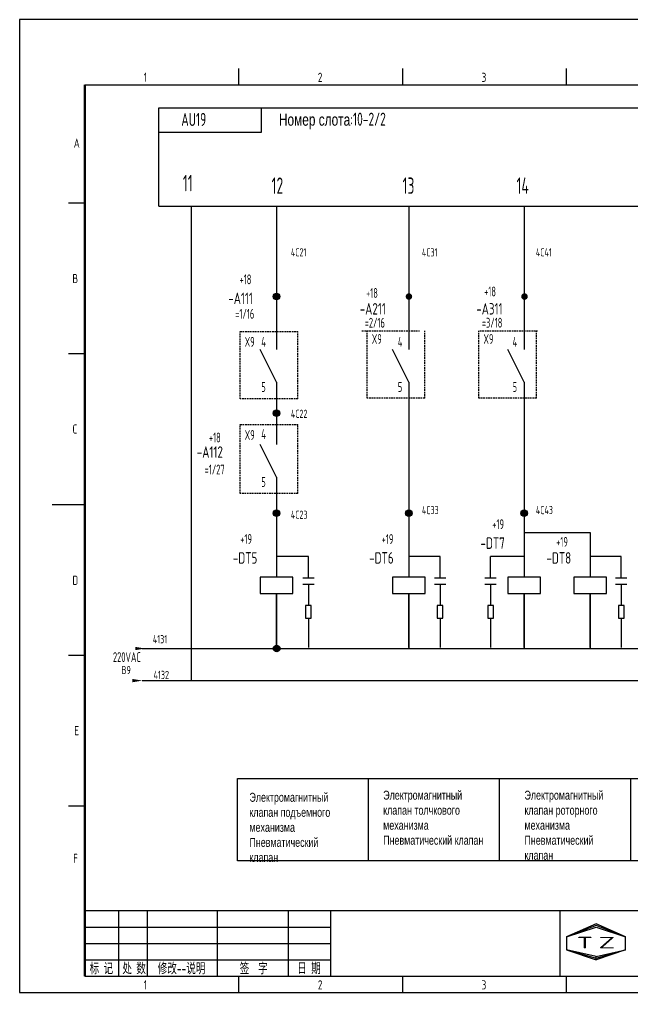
# Model space of a CAD drawing. Extents: x 590 to 9605, y -3741 to 975.
# Drawn here: x 3617 to 3804.1, y -2394.4 to -2097.4 of the extents above; entities that cross this region are included whole.
import ezdxf
from ezdxf.enums import TextEntityAlignment as Align

# ---------------------------------------------------------------- set-up
doc = ezdxf.new("R2010")
doc.units = 0
doc.header["$LTSCALE"] = 2
doc.header["$MEASUREMENT"] = 0
for name, pattern in [('DASHED2', [0.375, 0.25, -0.125]), ('DIVIDE', [1.25, 0.5, -0.25, 0, -0.25, 0, -0.25]), ('HIDDEN', [0.375, 0.25, -0.125])]:
    doc.linetypes.add(name, pattern=pattern)
doc.layers.get('0').update_dxf_attribs({"linetype": 'CONTINUOUS'})
doc.layers.add('CONTINUOUS', color=7, linetype='CONTINUOUS')
doc.layers.add('DIVIDE', color=1, linetype='DIVIDE')
doc.styles.add('ROMAN', font='ROMANC.shx', dxfattribs={"width": 0.7, "height": 0.7})
doc.styles.add('ROMANS', font='romans', dxfattribs={"width": 0.67, "bigfont": 'hzlib'})
doc.styles.get("Standard").update_dxf_attribs({"font": 'isocp.shx', "width": 0.707, "bigfont": 'dfst.shx'})

msp = doc.modelspace()

# ---------------------------------------------------------------- hatches: boundary and pattern name
at = {"linetype": 'HIDDEN'}
h = msp.add_hatch(color=6, dxfattribs=at)
edge = h.paths.add_edge_path()
edge.add_arc((3695.48, -2182), 1, 0, 360)
h = msp.add_hatch(color=6, dxfattribs=at)
edge = h.paths.add_edge_path()
edge.add_arc((3735.88, -2182), 1, 0, 360)
h = msp.add_hatch(color=6, dxfattribs=at)
edge = h.paths.add_edge_path()
edge.add_arc((3771.16, -2182), 1, 0, 360)
h = msp.add_hatch(color=6, dxfattribs=at)
edge = h.paths.add_edge_path()
edge.add_arc((3695.48, -2217.57), 1, 0, 360)
h = msp.add_hatch(color=6, dxfattribs=at)
edge = h.paths.add_edge_path()
edge.add_arc((3695.48, -2248.1), 1, 0, 360)
h = msp.add_hatch(color=6, dxfattribs=at)
edge = h.paths.add_edge_path()
edge.add_arc((3735.88, -2248.1), 1, 0, 360)
h = msp.add_hatch(color=6, dxfattribs=at)
edge = h.paths.add_edge_path()
edge.add_arc((3771.03, -2248.1), 1, 0, 360)
h = msp.add_hatch(color=0, dxfattribs=at)
edge = h.paths.add_edge_path()
edge.add_arc((3695.51, -2289.41), 1, 0, 360)

# ---------------------------------------------------------------- linework, layer by layer
at = {"color": 6, "linetype": 'DASHED2'}
for p, q in [((3684.36, -2213.27), (3684.36, -2192.72)), ((3684.36, -2192.72), (3701.96, -2192.72)), ((3701.96, -2213.27), (3701.96, -2192.72)), ((3721.53, -2192.5), (3739.13, -2192.5)), ((3723.11, -2213.05), (3723.11, -2192.5)), ((3740.71, -2213.05), (3740.71, -2192.5)), ((3757.24, -2213.05), (3757.24, -2192.5)), ((3757.51, -2192.5), (3775.11, -2192.5)), ((3774.83, -2213.05), (3774.83, -2192.5)), ((3701.96, -2213.27), (3684.36, -2213.27)), ((3740.71, -2213.05), (3723.11, -2213.05)), ((3774.83, -2213.05), (3757.24, -2213.05)), ((3684.36, -2242.12), (3684.36, -2221.03)), ((3684.36, -2221.03), (3701.96, -2221.03)), ((3701.96, -2242.12), (3701.96, -2221.03)), ((3701.96, -2242.12), (3684.36, -2242.12))]:
    msp.add_line(p, q, dxfattribs=at)
at = {"color": 6}
for p, q in [((3771.03, -2254.04), (3791.18, -2254.04)), ((3705.2, -2261.34), (3695.69, -2261.34)), ((3705.2, -2267.89), (3705.2, -2261.34)), ((3745.4, -2261.34), (3735.88, -2261.34)), ((3745.4, -2267.89), (3745.4, -2261.34)), ((3771.03, -2261.34), (3760.82, -2261.34)), ((3760.82, -2267.89), (3760.82, -2261.34)), ((3800.69, -2261.34), (3791.18, -2261.34)), ((3800.69, -2267.89), (3800.69, -2261.34)), ((3740.88, -2272.61), (3740.88, -2267.61)), ((3705.2, -2269.82), (3705.2, -2276.34)), ((3745.4, -2269.82), (3745.4, -2276.34)), ((3760.82, -2269.82), (3760.82, -2276.34)), ((3800.69, -2269.82), (3800.69, -2276.34)), ((3705.2, -2280.12), (3705.2, -2289.11)), ((3745.4, -2280.12), (3745.4, -2289.11)), ((3760.82, -2280.12), (3760.82, -2289.11)), ((3800.69, -2280.12), (3800.69, -2289.11))]:
    msp.add_line(p, q, dxfattribs=at)
for p, q in [((3683.57, -2329.11), (3996.38, -2329.11)), ((3683.57, -2354.19), (3683.57, -2329.11)), ((3723.57, -2354.19), (3723.57, -2329.11)), ((3763.57, -2354.19), (3763.57, -2329.11)), ((3803.57, -2354.19), (3803.57, -2329.11)), ((3996.38, -2354.19), (3683.57, -2354.19))]:
    msp.add_line(p, q)
msp.add_lwpolyline([(3659.5, -2124.43), (3690.75, -2124.43), (3690.75, -2131.93), (3659.5, -2131.93)], close=True)
for points in [[(3704.33, -2280.12), (3706.07, -2280.12), (3706.07, -2276.34), (3704.33, -2276.34)], [(3744.53, -2280.12), (3746.27, -2280.12), (3746.27, -2276.34), (3744.53, -2276.34)], [(3759.95, -2280.12), (3761.69, -2280.12), (3761.69, -2276.34), (3759.95, -2276.34)], [(3799.82, -2280.12), (3801.56, -2280.12), (3801.56, -2276.34), (3799.82, -2276.34)]]:
    msp.add_lwpolyline(points, close=True, dxfattribs=at)
at = {"layer": 'CONTINUOUS', "color": 3}
for p, q in [((4037, -2097.43), (3617, -2097.43)), ((3617, -2097.43), (3617, -2394.43)), ((3617, -2394.43), (4037, -2394.43))]:
    msp.add_line(p, q, dxfattribs=at)
at = {"layer": 'CONTINUOUS', "linetype": 'Continuous'}
for p, q in [((3684, -2117.43), (3684, -2112.43)), ((3734, -2117.43), (3734, -2112.43)), ((3784, -2117.43), (3784, -2112.43)), ((3632, -2153.43), (3637, -2153.43)), ((3632, -2199.43), (3637, -2199.43)), ((3627, -2245.43), (3637, -2245.43)), ((3632, -2291.43), (3637, -2291.43)), ((3632, -2337.43), (3637, -2337.43)), ((3637, -2369.43), (4032, -2369.43)), ((3647.28, -2389.43), (3647.28, -2369.43)), ((3656.1, -2389.43), (3656.1, -2369.43)), ((3677.34, -2369.43), (3677.34, -2389.43)), ((3699, -2369.43), (3699, -2389.43)), ((3712, -2389.43), (3712, -2369.43)), ((3782, -2389.43), (3782, -2369.43)), ((3637, -2374.43), (3712, -2374.43)), ((3793, -2373.43), (3784, -2377.43)), ((3793, -2373.93), (3784, -2377.43)), ((3784, -2377.43), (3793, -2374.43)), ((3802, -2377.43), (3793, -2373.43)), ((3802, -2377.43), (3793, -2373.93)), ((3793, -2374.43), (3802, -2377.43)), ((3784, -2377.43), (3784, -2381.43)), ((3802, -2381.43), (3802, -2377.43)), ((3637, -2379.43), (3712, -2379.43)), ((3784, -2381.43), (3793, -2384.43)), ((3793, -2383.43), (3784, -2381.43)), ((3784, -2381.43), (3793, -2383.93)), ((3793, -2383.93), (3802, -2381.43)), ((3802, -2381.43), (3793, -2384.43)), ((3793, -2383.43), (3802, -2381.43)), ((3637, -2384.43), (3712, -2384.43)), ((3793, -2384.43), (3793, -2383.43)), ((3793, -2384.43), (3793, -2383.43)), ((3684, -2394.43), (3684, -2389.43)), ((3734, -2394.43), (3734, -2389.43)), ((3784, -2394.43), (3784, -2389.43))]:
    msp.add_line(p, q, dxfattribs=at)
at = {"layer": 'CONTINUOUS'}
for p, q in [((3637, -2117.43), (4032, -2117.43)), ((3659.5, -2124.43), (4019.5, -2124.43)), ((3659.5, -2154.43), (3659.5, -2124.43)), ((3659.5, -2154.43), (4019.5, -2154.43)), ((3695.48, -2154.43), (3695.48, -2198.15)), ((3735.88, -2154.43), (3735.88, -2198.15)), ((3771.03, -2154.43), (3771.03, -2198.15)), ((3654.5, -2289.43), (4020.75, -2289.43)), ((3654.5, -2299.22), (4020.75, -2299.22)), ((3637, -2389.43), (4032, -2389.43))]:
    msp.add_line(p, q, dxfattribs=at)
at = {"layer": 'CONTINUOUS', "lineweight": 50}
msp.add_line((3637, -2117.43), (3637, -2389.43), dxfattribs=at)
at = {"layer": 'CONTINUOUS', "color": 1}
msp.add_line((3669.5, -2299.22), (3669.5, -2154.43), dxfattribs=at)
at = {"layer": 'CONTINUOUS', "color": 6}
for p, q in [((3695.48, -2182.04), (3695.48, -2182.04)), ((3695.48, -2208.15), (3690.48, -2198.15)), ((3735.88, -2208.15), (3730.88, -2198.15)), ((3771.03, -2208.15), (3766.03, -2198.15)), ((3695.48, -2208.15), (3695.48, -2227.15)), ((3735.88, -2208.15), (3735.88, -2267.61)), ((3771.03, -2208.15), (3771.03, -2267.61)), ((3695.48, -2217.62), (3695.48, -2217.62)), ((3695.48, -2237.15), (3690.48, -2227.15)), ((3695.48, -2237.15), (3695.48, -2267.61)), ((3695.48, -2248.14), (3695.48, -2248.14)), ((3735.88, -2248.14), (3735.88, -2248.14)), ((3771.03, -2248.14), (3771.03, -2248.14)), ((3791.18, -2254.04), (3791.18, -2267.61)), ((3700.48, -2267.61), (3690.48, -2267.61)), ((3690.48, -2267.61), (3690.48, -2272.61)), ((3700.48, -2272.61), (3700.48, -2267.61)), ((3703.47, -2267.89), (3706.94, -2267.89)), ((3740.88, -2267.61), (3730.88, -2267.61)), ((3730.88, -2267.61), (3730.88, -2272.61)), ((3743.66, -2267.89), (3747.13, -2267.89)), ((3759.08, -2267.89), (3762.56, -2267.89)), ((3776.03, -2267.61), (3766.03, -2267.61)), ((3766.03, -2267.61), (3766.03, -2272.61)), ((3776.03, -2272.61), (3776.03, -2267.61)), ((3796.18, -2267.61), (3786.18, -2267.61)), ((3786.18, -2267.61), (3786.18, -2272.61)), ((3796.18, -2272.61), (3796.18, -2267.61)), ((3798.95, -2267.89), (3802.43, -2267.89)), ((3703.47, -2269.82), (3706.94, -2269.82)), ((3743.66, -2269.82), (3747.13, -2269.82)), ((3759.08, -2269.82), (3762.56, -2269.82)), ((3798.95, -2269.82), (3802.43, -2269.82)), ((3690.48, -2272.61), (3695.48, -2272.61)), ((3695.48, -2289.11), (3695.48, -2272.61)), ((3695.48, -2272.61), (3700.48, -2272.61)), ((3695.48, -2272.63), (3695.48, -2289.43)), ((3730.88, -2272.61), (3735.88, -2272.61)), ((3735.88, -2289.11), (3735.88, -2272.61)), ((3735.88, -2272.61), (3740.88, -2272.61)), ((3735.88, -2272.63), (3735.88, -2289.43)), ((3766.03, -2272.61), (3771.03, -2272.61)), ((3771.03, -2272.61), (3776.03, -2272.61)), ((3771.03, -2289.11), (3771.03, -2272.61)), ((3771.03, -2272.63), (3771.03, -2289.43)), ((3786.18, -2272.61), (3791.18, -2272.61)), ((3791.18, -2289.11), (3791.18, -2272.61)), ((3791.18, -2272.61), (3796.18, -2272.61)), ((3791.18, -2272.63), (3791.18, -2289.43))]:
    msp.add_line(p, q, dxfattribs=at)
for centre in [(3695.48, -2182), (3695.48, -2217.57), (3695.48, -2248.1), (3735.88, -2248.1), (3771.03, -2248.1)]:
    msp.add_circle(centre, 1, dxfattribs=at)
at = {"layer": 'CONTINUOUS'}
msp.add_circle((3695.51, -2289.41), 1, dxfattribs=at)
at = {"layer": 'DIVIDE', "color": 6}
for points in [[(3652.37, -2288.93), (3652.37, -2289.93), (3655.37, -2289.43)], [(3651.5, -2298.72), (3651.5, -2299.72), (3654.5, -2299.22)]]:
    msp.add_solid(points, dxfattribs=at)

# ---------------------------------------------------------------- texts
at = {"layer": 'CONTINUOUS', "linetype": 'Continuous', "style": 'ROMAN'}
for s, height, width, p in [('1', 2.8, 0.7, (3654.92, -2116.49)), ('2', 2.8, 0.7, (3708.08, -2116.49)), ('3', 2.8, 0.7, (3758.06, -2116.49)), ('A', 2.8, 0.7, (3633.56, -2136.58)), ('B', 2.8, 0.7, (3633.17, -2177.9)), ('C', 2.8, 0.7, (3633.17, -2223.84)), ('D', 2.8, 0.7, (3633.17, -2270.01)), ('E', 2.8, 0.7, (3633.73, -2315.9)), ('F', 2.8, 0.7, (3633.38, -2354.9)), ('T', 3.5, 1.8, (3787, -2380.93)), ('Z', 3.5, 1.8, (3793.7, -2380.93)), ('1', 2.8, 0.7, (3654.92, -2393.49)), ('2', 2.8, 0.7, (3708.08, -2393.49)), ('3', 2.8, 0.7, (3758.06, -2393.49))]:
    msp.add_text(s, height=height, dxfattribs=dict(at, width=width)).set_placement(p)
at = {"layer": 'CONTINUOUS', "color": 0, "width": 0.707}
msp.add_text('AU19', height=4, dxfattribs=at).set_placement((3666.39, -2129.95))
at = {"layer": 'CONTINUOUS', "color": 1, "width": 0.67}
for s, height, p in [('11', 5, (3666.87, -2149.88)), ('12', 5, (3693.94, -2150.65)), ('13', 5, (3733.94, -2150.65)), ('14', 5, (3768.72, -2150.65)), ('4131', 2.5, (3657.71, -2287.83)), ('220VAC', 3, (3645.54, -2293.55)), ('4132', 2.5, (3657.94, -2298.73))]:
    msp.add_text(s, height=height, dxfattribs=at).set_placement(p)
at = {"layer": 'CONTINUOUS', "color": 6, "width": 0.67}
for s, height, p in [('4C21', 2.5, (3699.84, -2169.75)), ('4C31', 2.5, (3739.84, -2169.75)), ('4C41', 2.5, (3774.62, -2169.75)), ('+18', 3, (3684.18, -2178.26)), ('+18', 3, (3722.8, -2182.42)), ('+18', 3, (3758.84, -2181.94)), ('=1/16', 3, (3682.87, -2188.77)), ('=2/16', 3, (3722.39, -2191.49)), ('=3/18', 3, (3758.15, -2191.49)), ('X9', 3, (3685.75, -2197.31)), ('4', 3, (3690.82, -2197.31)), ('X9', 3, (3724.55, -2196.46)), ('4', 3, (3732.49, -2197.31)), ('X9', 3, (3758.63, -2196.46)), ('4', 3, (3767.53, -2197.31)), ('5', 3, (3690.82, -2211.11)), ('5', 3, (3732.49, -2211.11)), ('5', 3, (3767.53, -2211.11)), ('4C22', 2.5, (3699.84, -2219.04)), ('+18', 3, (3674.83, -2226.53)), ('X9', 3, (3685.75, -2225.75)), ('4', 3, (3690.82, -2225.47)), ('=1/27', 3, (3673.52, -2236.3)), ('5', 3, (3690.82, -2240.09)), ('4C23', 2.5, (3699.84, -2249.85)), ('4C33', 2.5, (3739.84, -2248.43)), ('4C43', 2.5, (3774.62, -2248.43)), ('+19', 3, (3761.33, -2252.99)), ('+19', 3, (3684.4, -2257.51)), ('+19', 3, (3727.57, -2257.51)), ('+19', 3, (3780.82, -2258.37))]:
    msp.add_text(s, height=height, dxfattribs=at).set_placement(p)
at = {"layer": 'CONTINUOUS', "color": 6, "style": 'ROMANS', "width": 0.67}
for s, p in [('-A111', (3680.74, -2184.29)), ('-A211', (3720.86, -2187.5)), ('-A311', (3756.43, -2187.5)), ('-A112', (3671.12, -2231.22)), ('-DT7', (3757.73, -2259.01)), ('-DT5', (3682.13, -2263.53)), ('-DT6', (3723.75, -2263.53)), ('-DT8', (3777.87, -2263.53))]:
    msp.add_text(s, height=3.5, dxfattribs=at).set_placement(p)
at = {"layer": 'CONTINUOUS', "color": 7, "width": 0.67}
msp.add_text('B9', height=2.5, dxfattribs=at).set_placement((3648.15, -2297.25))
at = {"layer": 'CONTINUOUS', "width": 0.67}
for s, p in [('标 记', (3642, -2386.93)), ('处 数', (3652, -2386.93)), ('修改--说明', (3666.47, -2386.93)), ('签  字', (3688.5, -2386.93)), ('日 期', (3705.37, -2386.93))]:
    msp.add_text(s, height=3.5, dxfattribs=at).set_placement(p, align=Align.MIDDLE)
at = {"layer": 'CONTINUOUS', "color": 1, "insert": (3694.58, -2128.41), "char_height": 4, "width": 130, "attachment_point": 4}
msp.add_mtext(' {\\fArial|b0|i0|c204|p34;\\H0.9167x;\\C256;Номер слота}:10-2/2', dxfattribs=at)
at = {"layer": 'CONTINUOUS', "linetype": 'DASHED2', "ltscale": 2, "char_height": 3, "width": 30.2898, "attachment_point": 1}
for s, insert in [('{\\fArial|b0|i0|c204|p34;\\H0.9167x;\\C6;Электромагнитный клапан подъемного механизма \\fArial|b0|i0|c0|p34; \\fArial|b0|i0|c204|p34;Пневматический клапан}', (3687.2, -2333.46)), ('{\\fArial|b0|i0|c204|p34;\\H0.9167x;\\C6;Электромагнитный клапан толчкового механизма\\fArial|b0|i0|c0|p34;\\P\\fArial|b0|i0|c204|p34;Пневматический клапан}', (3728.03, -2332.82)), ('{\\fArial|b0|i0|c204|p34;\\H0.9167x;\\C6;Электромагнитный клапан роторного механизма\\fArial|b0|i0|c0|p34; \\fArial|b0|i0|c204|p34;Пневматический клапан}', (3771.15, -2332.82))]:
    msp.add_mtext(s, dxfattribs=dict(at, insert=insert))

doc.saveas('drawing.dxf')
